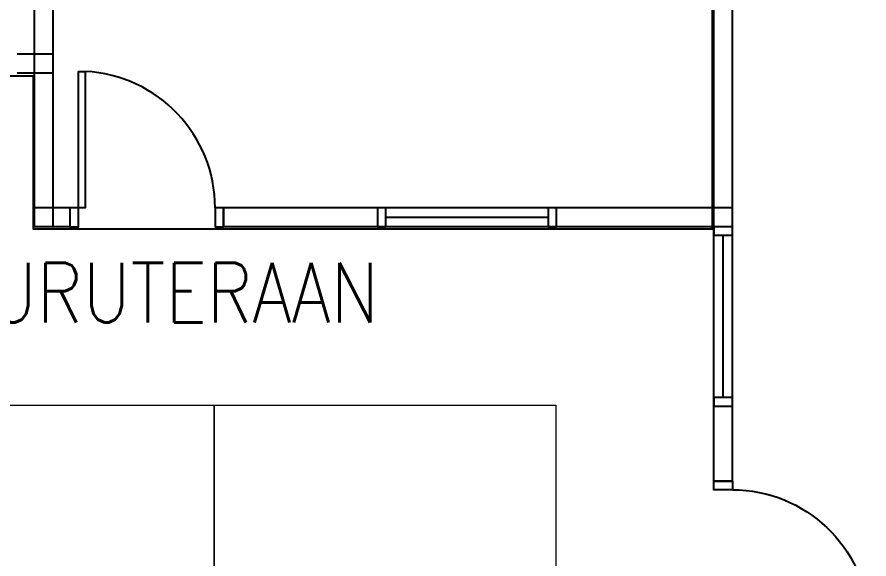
# Model space of a CAD drawing. Header units: inches. Extents: x -85907952 to 802144, y 988801 to 3125513.
# Drawn here: x 410143 to 415132, y 1054733 to 1057906 of the extents above; entities that cross this region are included whole.
import ezdxf
from ezdxf.enums import TextEntityAlignment as Align

# ---------------------------------------------------------------- set-up
doc = ezdxf.new("R2010")
doc.units = ezdxf.units.IN
doc.header["$MEASUREMENT"] = 0
doc.layers.add('1', color=8, linetype='Continuous', lineweight=9)
doc.layers.add('t3', color=8, linetype='Continuous', lineweight=25)
for name, color, linetype in [('DOOR', 2, 'Continuous'), ('partition', 8, 'Continuous'), ('ventilation', 4, 'Continuous'), ('WIN', 9, 'Continuous')]:
    doc.layers.add(name, color=color, linetype=linetype)
doc.styles.add('LAILA', font='romans.shx', dxfattribs={"width": 0.85})

# ---------------------------------------------------------------- blocks, each defined once
blk = doc.blocks.new('dr16')
at = {"layer": 'DOOR', "color": 1}
blk.add_line((-2409712.2, -909070.8), (-2409602.2, -909070.8), dxfattribs=at)
for points in [[(-2409712.2, -909070.8), (-2409602.2, -909070.8), (-2409602.2, -909020.8), (-2409712.2, -909020.8)], [(-2410511.2, -909830.8), (-2409712.2, -909830.8), (-2409712.2, -909870.8), (-2410511.2, -909870.8)], [(-2409712.2, -909920.8), (-2409602.2, -909920.8), (-2409602.2, -909870.8), (-2409712.2, -909870.8)]]:
    blk.add_lwpolyline(points, close=True, dxfattribs=at)
at = {"layer": 'DOOR', "color": 9}
blk.add_arc((-2409712.2, -909870.8), 800, 90, 177.134, dxfattribs=at)

msp = doc.modelspace()

# ---------------------------------------------------------------- linework, layer by layer
at = {"layer": '1'}
for points in [[(409297.7, 1053133.4), (409297.7, 1055633.4), (411297.7, 1055633.4), (411297.7, 1053133.4)], [(411297.7, 1053133.4), (411297.7, 1055633.4), (413297.7, 1055633.4), (413297.7, 1053133.4)]]:
    msp.add_lwpolyline(points, close=True, dxfattribs=at)
at = {"layer": 'partition'}
for p, q in [((410242.7, 1062558.4), (410242.7, 1056678.4)), ((410352.7, 1062558.4), (410352.7, 1056678.4)), ((414222.7, 1056678.4), (414222.7, 1060058.4)), ((414332.7, 1056678.4), (414332.7, 1060058.4)), ((410352.7, 1057688.4), (410142.7, 1057688.4)), ((410352.7, 1057578.4), (410142.7, 1057578.4)), ((410452.7, 1056788.4), (410242.7, 1056788.4)), ((410452.7, 1056788.4), (410452.7, 1056678.4)), ((411352.7, 1056788.4), (411352.7, 1056678.4)), ((412252.7, 1056788.4), (411352.7, 1056788.4)), ((412252.7, 1056788.4), (412252.7, 1056678.4)), ((414332.7, 1056788.4), (413302.7, 1056788.4)), ((413302.7, 1056678.4), (413302.7, 1056788.4)), ((410452.7, 1056678.4), (410242.7, 1056678.4)), ((412252.7, 1056678.4), (411352.7, 1056678.4)), ((414332.7, 1056678.4), (413302.7, 1056678.4)), ((414332.7, 1056678.4), (414222.7, 1056678.4)), ((414222.7, 1055188.4), (414222.7, 1055628.4)), ((414222.7, 1055628.4), (414332.7, 1055628.4)), ((414332.7, 1055188.4), (414332.7, 1055628.4)), ((414332.7, 1055188.4), (414222.7, 1055188.4))]:
    msp.add_line(p, q, dxfattribs=at)
at = {"layer": 'ventilation'}
msp.add_lwpolyline([(405016.6, 1038523.6), (405016.6, 1038558.5), (405493.1, 1038558.5), (405493.1, 1038708.5), (405493.1, 1041555.8), (409395.9, 1041555.8), (409395.9, 1041709), (408385.7, 1041709), (408372.1, 1041709), (408372.1, 1045670.7), (404380.7, 1045670.7), (404380.7, 1048205.3), (402384.8, 1048205.3), (402371.3, 1048205.3), (402371.3, 1049522.3), (406374.5, 1049522.3), (406374.5, 1056579.1), (406374.5, 1057562.3), (410237.9, 1057562.3), (410237.9, 1056666.7), (414216, 1056666.7), (414216, 1059944.7)], dxfattribs=at)
at = {"layer": 'WIN'}
for p, q in [((413302.7, 1056788.4), (412252.7, 1056788.4)), ((413252.7, 1056733.4), (412302.7, 1056733.4)), ((413302.7, 1056678.4), (412252.7, 1056678.4)), ((414222.7, 1055628.4), (414222.7, 1056678.4)), ((414332.7, 1055628.4), (414332.7, 1056678.4)), ((414277.7, 1055678.4), (414277.7, 1056628.4))]:
    msp.add_line(p, q, dxfattribs=at)
for points in [[(412252.7, 1056788.4), (412252.7, 1056678.4), (412302.7, 1056678.4), (412302.7, 1056788.4)], [(413252.7, 1056788.4), (413252.7, 1056678.4), (413302.7, 1056678.4), (413302.7, 1056788.4)], [(414332.7, 1056678.4), (414222.7, 1056678.4), (414222.7, 1056628.4), (414332.7, 1056628.4)], [(414332.7, 1055678.4), (414222.7, 1055678.4), (414222.7, 1055628.4), (414332.7, 1055628.4)]]:
    msp.add_lwpolyline(points, close=True, dxfattribs=at)

# ---------------------------------------------------------------- block references
at = {"layer": 'DOOR', "rotation": 270}
msp.add_blockref('dr16', (1320373.4, -1352923.8), dxfattribs=at)
at = {"layer": 'DOOR', "xscale": -1}
msp.add_blockref('dr16', (-1995379.5, 1964209.1), dxfattribs=at)

# ---------------------------------------------------------------- texts
at = {"layer": 't3', "style": 'LAILA', "width": 0.85}
msp.add_text('PUSAT KEJURUTERAAN', height=350, dxfattribs=at).set_placement((407823.8, 1056468), align=Align.TOP_LEFT)

doc.saveas('drawing.dxf')
